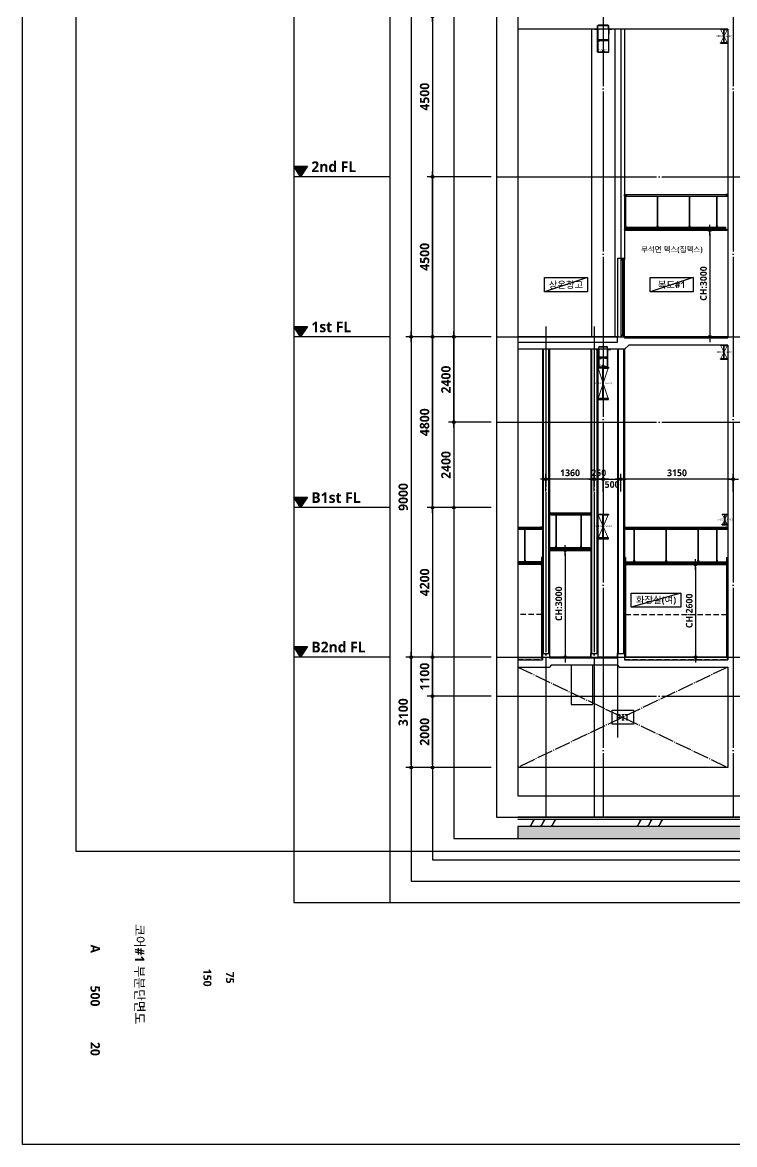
# Model space of a CAD drawing. Header units: millimetres. Extents: x 0 to 356400, y 0 to 68257.
# Drawn here: x 0 to 20019, y 0 to 31537 of the extents above; entities that cross this region are included whole.
import ezdxf
from ezdxf.enums import TextEntityAlignment as Align

# ---------------------------------------------------------------- set-up
doc = ezdxf.new("R2010")
doc.units = ezdxf.units.MM
doc.header["$LTSCALE"] = 75
for name, pattern in [('CEN', [62, 60, -1, 0, -1]), ('HIDDEN', [0.375, 0.25, -0.125]), ('STD_HIDDEN', [3, 2, -1]), ('STD_SHAFT', [7.3, 6, -0.5, 0.3, -0.5])]:
    doc.linetypes.add(name, pattern=pattern)
doc.layers.get('Defpoints').update_dxf_attribs({"color": 161})
for name, color, linetype in [('##좌굴방지', 6, 'Continuous'), ('8', 8, 'Continuous'), ('A-ANNO-GRA2', 4, 'Continuous'), ('A-ANNO-LEAD', 4, 'Continuous'), ('A-ANNO-TEXT1', 7, 'Continuous'), ('A-ANNO-TITL', 7, 'Continuous'), ('A-CEN', 1, 'CEN'), ('A-DETL-WPRO-TYP2', 5, 'STD_HIDDEN'), ('A-DOOR', 4, 'Continuous'), ('A-FIN-TYP1', 6, 'Continuous'), ('A-FIN-TYP2', 4, 'Continuous'), ('A-FLOR-OPEN-BELO', 6, 'STD_SHAFT'), ('A-SECT-ELEV', 8, 'Continuous'), ('A-SECT-MATR1-PAT', 8, 'Continuous'), ('A-SECT-MATR2', 6, 'Continuous'), ('A-ST-AXIS-CEN', 252, 'CEN'), ('A-ST-AXIS-DIM', 7, 'Continuous'), ('A-ST-CONC', 2, 'Continuous'), ('A-WALL-DRY1', 7, 'Continuous'), ('C02-AA$0$A-FIN-TYP1', 6, 'Continuous'), ('C02-AA$0$A-SECT-CLNG', 6, 'Continuous'), ('C02-AA$0$A-SECT-MATR1', 4, 'Continuous'), ('ELE3', 4, 'Continuous'), ('철골', 2, 'Continuous')]:
    doc.layers.add(name, color=color, linetype=linetype)
for name, color, linetype, plot in [('A-ANNO-NPLT', 129, 'Continuous', False), ('Defpoint', 161, 'Continuous', False), ('G(그리드1)', 185, 'Continuous', False), ('G(그리드2)', 235, 'Continuous', False)]:
    doc.layers.add(name, color=color, linetype=linetype, plot=plot)
doc.layers.add('A-XXXX-NPLT', color=144, linetype='Continuous', lineweight=15, plot=False)
doc.styles.add('SH_대대리576', font='')
doc.styles.add('SH_진천_나눔', font='NanumGothicBold.ttf')
doc.styles.get("Standard").update_dxf_attribs({"font": 'arial.ttf'})
doc.styles.add('맑은고딕', font='malgun.ttf')
doc.styles.add('성본리_나눔BO', font='')
doc.styles.get('SH_대대리576').set_extended_font_data('NanumGothic', bold=True)
doc.styles.get('성본리_나눔BO').set_extended_font_data('NanumGothic', bold=True)
doc.dimstyles.new('SHP 75', dxfattribs={"dimscale": 75, "dimtxt": 3.5, "dimasz": 1, "dimexe": 2, "dimexo": 2, "dimgap": 1, "dimtad": 1, "dimdec": 0, "dimzin": 0, "dimdsep": 46, "dimtxsty": 'SH_대대리576', "dimblk": 'DIMDOT', "dimcen": 0.09, "dimclrd": 256, "dimclre": 256, "dimclrt": 3, "dimadec": 0, "dimazin": 1, "dimtfac": 1, "dimtdec": 0, "dimtix": 1, "dimtmove": 2, "dimatfit": 0, "dimldrblk": 'DIMDOT', "dimfxl": 1, "dimtfillclr": 3, "dimtolj": 1, "dimtzin": 0, "dimlwd": -1, "dimlwe": -1, "dimarcsym": 0})
doc.dimstyles.new('SHP 75 (in)', dxfattribs={"dimscale": 75, "dimtxt": 2.5, "dimasz": 1, "dimexe": 2, "dimexo": 2, "dimgap": 1, "dimtad": 1, "dimdec": 0, "dimzin": 0, "dimdsep": 46, "dimtxsty": 'SH_대대리576', "dimblk": 'DIMDOT', "dimblk1": 'NONE', "dimblk2": 'DIMDOT', "dimcen": 0.09, "dimclrd": 256, "dimclre": 256, "dimclrt": 3, "dimadec": 0, "dimazin": 1, "dimtfac": 1, "dimtdec": 0, "dimtix": 1, "dimtmove": 2, "dimatfit": 0, "dimldrblk": 'DIMDOT', "dimfxl": 1, "dimtfillclr": 3, "dimtolj": 1, "dimtzin": 0, "dimlwd": -1, "dimlwe": -1, "dimarcsym": 0})
pattern_1 = [(45, (-26621.6069, -1604.5902), (-0.25, 0.25), [])]
pattern_2 = [(45, (-26656.6069, -1604.5902), (-0.25, 0.25), [])]

# ---------------------------------------------------------------- blocks, each defined once
blk = doc.blocks.new('DIMDOT')
at = {"color": 0}
blk.add_line((-2, 0), (2, 0), dxfattribs=at)
for radius in [0.5, 0.25]:
    blk.add_circle((0, 0), radius, dxfattribs=at)
blk = doc.blocks.new('*D5432')
at = {"layer": 'A-ST-AXIS-DIM'}
for p, q in [((13175, 27200), (11375, 27200)), ((11525, 22775), (11525, 27125)), ((13175, 22700), (11375, 22700))]:
    blk.add_line(p, q, dxfattribs=at)
at = {"layer": 'Defpoints', "color": 0}
for p in [(11525, 27200), (13325, 27200), (13325, 22700)]:
    blk.add_point(p, dxfattribs=at)
at = {"layer": 'A-ST-AXIS-DIM', "linetype": 'ByBlock', "xscale": 75, "yscale": 75, "zscale": 75}
for p, rotation in [((11525, 27200), 90), ((11525, 22700), 270)]:
    blk.add_blockref('DIMDOT', p, dxfattribs=dict(at, rotation=rotation))
at = {"layer": 'A-ST-AXIS-DIM', "color": 3, "insert": (11306, 24950), "char_height": 262.5, "attachment_point": 5, "rotation": 90, "style": 'SH_진천_나눔'}
blk.add_mtext('\\A1;4500', dxfattribs=at)
blk = doc.blocks.new('*D5433')
at = {"layer": 'A-ST-AXIS-DIM'}
for p, q in [((13175, 17900), (11375, 17900)), ((11525, 17825), (11525, 13775)), ((13175, 13700), (11375, 13700))]:
    blk.add_line(p, q, dxfattribs=at)
at = {"layer": 'Defpoints', "color": 0}
for p in [(13325, 17900), (11525, 13700), (13325, 13700)]:
    blk.add_point(p, dxfattribs=at)
at = {"layer": 'A-ST-AXIS-DIM', "linetype": 'ByBlock', "xscale": 75, "yscale": 75, "zscale": 75}
for p, rotation in [((11525, 17900), 90), ((11525, 13700), 270)]:
    blk.add_blockref('DIMDOT', p, dxfattribs=dict(at, rotation=rotation))
at = {"layer": 'A-ST-AXIS-DIM', "color": 3, "insert": (11306, 15800), "char_height": 262.5, "attachment_point": 5, "rotation": 90, "style": 'SH_진천_나눔'}
blk.add_mtext('\\A1;4200', dxfattribs=at)
blk = doc.blocks.new('*D5434')
at = {"layer": 'A-ST-AXIS-DIM'}
for p, q in [((13175, 22700), (11375, 22700)), ((11525, 17975), (11525, 22625)), ((13175, 17900), (11375, 17900))]:
    blk.add_line(p, q, dxfattribs=at)
at = {"layer": 'Defpoints', "color": 0}
for p in [(11525, 22700), (13325, 22700), (13325, 17900)]:
    blk.add_point(p, dxfattribs=at)
at = {"layer": 'A-ST-AXIS-DIM', "linetype": 'ByBlock', "xscale": 75, "yscale": 75, "zscale": 75}
for p, rotation in [((11525, 22700), 90), ((11525, 17900), 270)]:
    blk.add_blockref('DIMDOT', p, dxfattribs=dict(at, rotation=rotation))
at = {"layer": 'A-ST-AXIS-DIM', "color": 3, "insert": (11305, 20300), "char_height": 262.5, "attachment_point": 5, "rotation": 90, "style": 'SH_진천_나눔'}
blk.add_mtext('\\A1;4800', dxfattribs=at)
blk = doc.blocks.new('*D5435')
at = {"layer": 'A-ST-AXIS-DIM'}
for p, q in [((13175, 13700), (11375, 13700)), ((11525, 12675), (11525, 13625)), ((13175, 12600), (11375, 12600))]:
    blk.add_line(p, q, dxfattribs=at)
at = {"layer": 'Defpoints', "color": 0}
for p in [(11525, 13700), (13325, 13700), (13325, 12600)]:
    blk.add_point(p, dxfattribs=at)
at = {"layer": 'A-ST-AXIS-DIM', "linetype": 'ByBlock', "xscale": 75, "yscale": 75, "zscale": 75}
for p, rotation in [((11525, 13700), 90), ((11525, 12600), 270)]:
    blk.add_blockref('DIMDOT', p, dxfattribs=dict(at, rotation=rotation))
at = {"layer": 'A-ST-AXIS-DIM', "color": 3, "insert": (11306, 13150), "char_height": 262.5, "attachment_point": 5, "rotation": 90, "style": 'SH_진천_나눔'}
blk.add_mtext('\\A1;1100', dxfattribs=at)
blk = doc.blocks.new('*D5436')
at = {"layer": 'A-ST-AXIS-DIM'}
for p, q in [((13175, 51700), (10775, 51700)), ((10925, 51625), (10925, 22775)), ((13175, 22700), (10775, 22700))]:
    blk.add_line(p, q, dxfattribs=at)
at = {"layer": 'Defpoints', "color": 0}
for p in [(13325, 51700), (10925, 22700), (13325, 22700)]:
    blk.add_point(p, dxfattribs=at)
at = {"layer": 'A-ST-AXIS-DIM', "linetype": 'ByBlock', "xscale": 75, "yscale": 75, "zscale": 75}
for p, rotation in [((10925, 51700), 90), ((10925, 22700), 270)]:
    blk.add_blockref('DIMDOT', p, dxfattribs=dict(at, rotation=rotation))
at = {"layer": 'A-ST-AXIS-DIM', "color": 3, "insert": (10705, 37200), "char_height": 262.5, "attachment_point": 5, "rotation": 90, "style": 'SH_진천_나눔'}
blk.add_mtext('\\A1;29000', dxfattribs=at)
blk = doc.blocks.new('Level - GL_Architecture-538196-단면도-1')
at = {"layer": 'A-ST-AXIS-DIM'}
blk.add_hatch(color=256, dxfattribs=at).paths.add_polyline_path([(-50691, 1188), (-49899, 0), (-49107, 1188)], flags=0)
for p, q in [((-50691, 1188), (-49107, 1188)), ((-49899, 0), (-50691, 1188)), ((-49107, 1188), (-49899, 0)), ((-39756, 0), (-50691, 0))]:
    blk.add_line(p, q, dxfattribs=at)
blk = doc.blocks.new('*D5437')
at = {"layer": 'A-ST-AXIS-DIM'}
for p, q in [((13175, 22700), (10775, 22700)), ((10925, 22625), (10925, 13775)), ((13175, 13700), (10775, 13700))]:
    blk.add_line(p, q, dxfattribs=at)
at = {"layer": 'Defpoints', "color": 0}
for p in [(13325, 22700), (10925, 13700), (13325, 13700)]:
    blk.add_point(p, dxfattribs=at)
at = {"layer": 'A-ST-AXIS-DIM', "linetype": 'ByBlock', "xscale": 75, "yscale": 75, "zscale": 75}
for p, rotation in [((10925, 22700), 90), ((10925, 13700), 270)]:
    blk.add_blockref('DIMDOT', p, dxfattribs=dict(at, rotation=rotation))
at = {"layer": 'A-ST-AXIS-DIM', "color": 3, "insert": (10705, 18200), "char_height": 262.5, "attachment_point": 5, "rotation": 90, "style": 'SH_진천_나눔'}
blk.add_mtext('\\A1;9000', dxfattribs=at)
blk = doc.blocks.new('*D5447')
at = {"layer": 'A-ST-AXIS-DIM'}
for p, q in [((13175, 31700), (11375, 31700)), ((11525, 31625), (11525, 27275)), ((13175, 27200), (11375, 27200))]:
    blk.add_line(p, q, dxfattribs=at)
at = {"layer": 'Defpoints', "color": 0}
for p in [(13325, 31700), (11525, 27200), (13325, 27200)]:
    blk.add_point(p, dxfattribs=at)
at = {"layer": 'A-ST-AXIS-DIM', "linetype": 'ByBlock', "xscale": 75, "yscale": 75, "zscale": 75}
for p, rotation in [((11525, 31700), 90), ((11525, 27200), 270)]:
    blk.add_blockref('DIMDOT', p, dxfattribs=dict(at, rotation=rotation))
at = {"layer": 'A-ST-AXIS-DIM', "color": 3, "insert": (11306, 29450), "char_height": 262.5, "attachment_point": 5, "rotation": 90, "style": 'SH_진천_나눔'}
blk.add_mtext('\\A1;4500', dxfattribs=at)
blk = doc.blocks.new('*D5556')
at = {"layer": 'A-ST-AXIS-DIM'}
for p, q in [((13175, 22700), (11975, 22700)), ((12125, 20375), (12125, 22625)), ((13175, 20300), (11975, 20300))]:
    blk.add_line(p, q, dxfattribs=at)
at = {"layer": 'Defpoints', "color": 0}
for p in [(12125, 22700), (13325, 22700), (13325, 20300)]:
    blk.add_point(p, dxfattribs=at)
at = {"layer": 'A-ST-AXIS-DIM', "linetype": 'ByBlock', "xscale": 75, "yscale": 75, "zscale": 75}
for p, rotation in [((12125, 22700), 90), ((12125, 20300), 270)]:
    blk.add_blockref('DIMDOT', p, dxfattribs=dict(at, rotation=rotation))
at = {"layer": 'A-ST-AXIS-DIM', "color": 3, "insert": (11906, 21500), "char_height": 262.5, "attachment_point": 5, "rotation": 90, "style": 'SH_진천_나눔'}
blk.add_mtext('\\A1;2400', dxfattribs=at)
blk = doc.blocks.new('*D5557')
at = {"layer": 'A-ST-AXIS-DIM'}
for p, q in [((13175, 20300), (11975, 20300)), ((12125, 20225), (12125, 17975)), ((13175, 17900), (11975, 17900))]:
    blk.add_line(p, q, dxfattribs=at)
at = {"layer": 'Defpoints', "color": 0}
for p in [(13325, 20300), (12125, 17900), (13325, 17900)]:
    blk.add_point(p, dxfattribs=at)
at = {"layer": 'A-ST-AXIS-DIM', "linetype": 'ByBlock', "xscale": 75, "yscale": 75, "zscale": 75}
for p, rotation in [((12125, 20300), 90), ((12125, 17900), 270)]:
    blk.add_blockref('DIMDOT', p, dxfattribs=dict(at, rotation=rotation))
at = {"layer": 'A-ST-AXIS-DIM', "color": 3, "insert": (11906, 19100), "char_height": 262.5, "attachment_point": 5, "rotation": 90, "style": 'SH_진천_나눔'}
blk.add_mtext('\\A1;2400', dxfattribs=at)
blk = doc.blocks.new('*D5563')
at = {"layer": 'A-ST-AXIS-DIM'}
for p, q in [((19675, 25700), (19175, 25700)), ((19325, 25625), (19325, 22775)), ((19675, 22700), (19175, 22700))]:
    blk.add_line(p, q, dxfattribs=at)
at = {"layer": 'Defpoints', "color": 0}
for p in [(19825, 25700), (19325, 22700), (19825, 22700)]:
    blk.add_point(p, dxfattribs=at)
at = {"layer": 'A-ST-AXIS-DIM', "linetype": 'ByBlock', "xscale": 75, "yscale": 75, "zscale": 75}
for p, rotation in [((19325, 25700), 90), ((19325, 22700), 270)]:
    blk.add_blockref('DIMDOT', p, dxfattribs=dict(at, rotation=rotation))
at = {"layer": 'A-ST-AXIS-DIM', "color": 3, "insert": (19146, 24200), "char_height": 187.5, "attachment_point": 5, "rotation": 90, "style": 'SH_대대리576'}
blk.add_mtext('\\A1;CH:3000', dxfattribs=at)
blk = doc.blocks.new('_None')
blk = doc.blocks.new('A$C1BF15DB8')
at = {"layer": 'A-ANNO-NPLT'}
for p, q in [((-21, 14, 0), (-21, -10, 0)), ((0, 0, 0), (-31, 0, 0))]:
    blk.add_line(p, q, dxfattribs=at)
at = {"layer": 'C02-AA$0$A-FIN-TYP1'}
blk.add_line((0, 24), (0, 0), dxfattribs=at)
at = {"layer": 'C02-AA$0$A-SECT-CLNG', "color": 8}
blk.add_line((4, 44), (4, 82), dxfattribs=at)
at = {"layer": 'C02-AA$0$A-SECT-MATR1'}
blk.add_lwpolyline([(-21, 14), (-6, 14), (-6, -1), (9, -1), (9, 0), (-5, 0), (-5, 15), (-20, 15), (-20, 29), (-21, 29)], close=True, dxfattribs=at)
blk = doc.blocks.new('A$C1A1450A5')
at = {"layer": 'C02-AA$0$A-SECT-CLNG', "color": 8}
for p, q in [((-7, 0), (-7, -3)), ((7, 0), (-7, 0)), ((7, 0), (7, -3)), ((10, -3), (-10, -3)), ((-10, -3), (-10, -83)), ((10, -6), (-10, -6)), ((10, -37), (-10, -37)), ((10, -83), (-10, -83)), ((-7, -9), (-7, -6)), ((7, -9), (-7, -9)), ((-4, -14), (-4, -9)), ((4, -14), (-4, -14)), ((4, -14), (4, -9)), ((7, -9), (7, -6)), ((10, -3), (10, -83))]:
    blk.add_line(p, q, dxfattribs=at)
blk = doc.blocks.new('*U5395')
at = {"layer": 'A-ANNO-NPLT'}
for p, q in [((-1974, 0), (-2005, 0)), ((-1995, 14), (-1995, -10)), ((824, 0, 0), (855, 0, 0)), ((845, 14, 0), (845, -10, 0))]:
    blk.add_line(p, q, dxfattribs=at)
at = {"layer": 'C02-AA$0$A-FIN-TYP1'}
for p, q in [((-1974, 24), (824, 24)), ((-1974, 12), (824, 12)), ((-1974, 0), (824, 0))]:
    blk.add_line(p, q, dxfattribs=at)
at = {"layer": 'C02-AA$0$A-SECT-CLNG', "color": 8}
for p, q in [((-1763, 1000), (-1763, 125)), ((-1756, 1000), (-1756, 125)), ((-863, 1000), (-863, 125)), ((-856, 1000), (-856, 125)), ((37, 1000), (37, 125)), ((44, 1000), (44, 125)), ((565, 1000), (565, 125)), ((572, 1000), (572, 125)), ((-1970, 82), (820, 82)), ((-1970, 44), (820, 44))]:
    blk.add_line(p, q, dxfattribs=at)
for p in [(-1759, 125), (-859, 125), (41, 125), (569, 125)]:
    blk.add_blockref('A$C1A1450A5', p, dxfattribs=at)
at = {"layer": 'C02-AA$0$A-SECT-MATR1'}
blk.add_blockref('A$C1BF15DB8', (-1974, 0), dxfattribs=at)
at = {"layer": 'C02-AA$0$A-SECT-MATR1', "xscale": -1}
blk.add_blockref('A$C1BF15DB8', (824, 0), dxfattribs=at)
blk = doc.blocks.new('*U5396')
at = {"layer": 'A-ANNO-NPLT'}
for p, q in [((-2004, 0), (-2035, 0)), ((-2025, 14), (-2025, -10)), ((824, 0, 0), (855, 0, 0)), ((845, 14, 0), (845, -10, 0))]:
    blk.add_line(p, q, dxfattribs=at)
at = {"layer": 'C02-AA$0$A-FIN-TYP1'}
for p, q in [((-2004, 24), (824, 24)), ((-2004, 12), (824, 12)), ((-2004, 0), (824, 0))]:
    blk.add_line(p, q, dxfattribs=at)
at = {"layer": 'C02-AA$0$A-SECT-CLNG', "color": 8}
for p, q in [((-2003, 950), (-2003, 125)), ((-1996, 950), (-1996, 125)), ((-1103, 950), (-1103, 125)), ((-1096, 950), (-1096, 125)), ((-203, 950), (-203, 125)), ((-196, 950), (-196, 125)), ((565, 950), (565, 125)), ((572, 950), (572, 125)), ((-2000, 82), (820, 82)), ((-2000, 44), (820, 44))]:
    blk.add_line(p, q, dxfattribs=at)
for p in [(-2000, 125), (-1100, 125), (-200, 125), (569, 125)]:
    blk.add_blockref('A$C1A1450A5', p, dxfattribs=at)
at = {"layer": 'C02-AA$0$A-SECT-MATR1'}
blk.add_blockref('A$C1BF15DB8', (-2004, 0), dxfattribs=at)
at = {"layer": 'C02-AA$0$A-SECT-MATR1', "xscale": -1}
blk.add_blockref('A$C1BF15DB8', (824, 0), dxfattribs=at)
blk = doc.blocks.new('*D5564')
at = {"layer": 'A-ST-AXIS-DIM'}
for p, q in [((19275, 16300), (18775, 16300)), ((18925, 16225), (18925, 13775)), ((19275, 13700), (18775, 13700))]:
    blk.add_line(p, q, dxfattribs=at)
at = {"layer": 'Defpoints', "color": 0}
for p in [(19425, 16300), (18925, 13700), (19425, 13700)]:
    blk.add_point(p, dxfattribs=at)
at = {"layer": 'A-ST-AXIS-DIM', "linetype": 'ByBlock', "xscale": 75, "yscale": 75, "zscale": 75}
for p, rotation in [((18925, 16300), 90), ((18925, 13700), 270)]:
    blk.add_blockref('DIMDOT', p, dxfattribs=dict(at, rotation=rotation))
at = {"layer": 'A-ST-AXIS-DIM', "color": 3, "insert": (18746, 15000), "char_height": 187.5, "attachment_point": 5, "rotation": 90, "style": 'SH_대대리576'}
blk.add_mtext('\\A1;CH:2600', dxfattribs=at)
blk = doc.blocks.new('*D5571')
at = {"layer": 'A-ST-AXIS-DIM'}
for p, q in [((14715, 18350), (14715, 18850)), ((16000, 18700), (14790, 18700)), ((16075, 18350), (16075, 18850))]:
    blk.add_line(p, q, dxfattribs=at)
at = {"layer": 'Defpoints', "color": 0}
for p in [(14715, 18700), (14715, 18200), (16075, 18200)]:
    blk.add_point(p, dxfattribs=at)
at = {"layer": 'A-ST-AXIS-DIM', "linetype": 'ByBlock', "xscale": 75, "yscale": 75, "zscale": 75, "rotation": 180}
blk.add_blockref('DIMDOT', (14715, 18700), dxfattribs=at)
at = {"layer": 'A-ST-AXIS-DIM', "linetype": 'ByBlock', "xscale": 75, "yscale": 75, "zscale": 75}
blk.add_blockref('DIMDOT', (16075, 18700), dxfattribs=at)
at = {"layer": 'A-ST-AXIS-DIM', "color": 3, "insert": (15395, 18878), "char_height": 187.5, "attachment_point": 5, "style": 'SH_대대리576'}
blk.add_mtext('\\A1;1360', dxfattribs=at)
blk = doc.blocks.new('*D5572')
at = {"layer": 'A-ST-AXIS-DIM'}
for p, q in [((16250, 18700), (16175, 18700)), ((16325, 18350), (16325, 18850)), ((16325, 18700), (16825, 18700)), ((16825, 18350), (16825, 18850)), ((16900, 18700), (16975, 18700))]:
    blk.add_line(p, q, dxfattribs=at)
at = {"layer": 'Defpoints', "color": 0}
for p in [(16825, 18700), (16325, 18200), (16825, 18200)]:
    blk.add_point(p, dxfattribs=at)
at = {"layer": 'A-ST-AXIS-DIM', "linetype": 'ByBlock', "xscale": 75, "yscale": 75, "zscale": 75}
blk.add_blockref('DIMDOT', (16325, 18700), dxfattribs=at)
at = {"layer": 'A-ST-AXIS-DIM', "linetype": 'ByBlock', "xscale": 75, "yscale": 75, "zscale": 75, "rotation": 180}
blk.add_blockref('DIMDOT', (16825, 18700), dxfattribs=at)
at = {"layer": 'A-ST-AXIS-DIM', "color": 3, "insert": (16575, 18549), "char_height": 187.5, "attachment_point": 5, "style": 'SH_대대리576'}
blk.add_mtext('\\A1;500', dxfattribs=at)
blk = doc.blocks.new('*D5573')
at = {"layer": 'A-ST-AXIS-DIM'}
for p, q in [((16825, 18350), (16825, 18850)), ((19900, 18700), (16900, 18700)), ((19975, 18350), (19975, 18850))]:
    blk.add_line(p, q, dxfattribs=at)
at = {"layer": 'Defpoints', "color": 0}
for p in [(16825, 18700), (16825, 18200), (19975, 18200)]:
    blk.add_point(p, dxfattribs=at)
at = {"layer": 'A-ST-AXIS-DIM', "linetype": 'ByBlock', "xscale": 75, "yscale": 75, "zscale": 75, "rotation": 180}
blk.add_blockref('DIMDOT', (16825, 18700), dxfattribs=at)
at = {"layer": 'A-ST-AXIS-DIM', "linetype": 'ByBlock', "xscale": 75, "yscale": 75, "zscale": 75}
blk.add_blockref('DIMDOT', (19975, 18700), dxfattribs=at)
at = {"layer": 'A-ST-AXIS-DIM', "color": 3, "insert": (18400, 18878), "char_height": 187.5, "attachment_point": 5, "style": 'SH_대대리576'}
blk.add_mtext('\\A1;3150', dxfattribs=at)
blk = doc.blocks.new('*D5584')
at = {"layer": 'A-ST-AXIS-DIM'}
for p, q in [((13175, 12600), (11375, 12600)), ((11525, 10675), (11525, 12525)), ((13175, 10600), (11375, 10600))]:
    blk.add_line(p, q, dxfattribs=at)
at = {"layer": 'Defpoints', "color": 0}
for p in [(11525, 12600), (13325, 12600), (13325, 10600)]:
    blk.add_point(p, dxfattribs=at)
at = {"layer": 'A-ST-AXIS-DIM', "linetype": 'ByBlock', "xscale": 75, "yscale": 75, "zscale": 75}
for p, rotation in [((11525, 12600), 90), ((11525, 10600), 270)]:
    blk.add_blockref('DIMDOT', p, dxfattribs=dict(at, rotation=rotation))
at = {"layer": 'A-ST-AXIS-DIM', "color": 3, "insert": (11306, 11600), "char_height": 262.5, "attachment_point": 5, "rotation": 90, "style": 'SH_진천_나눔'}
blk.add_mtext('\\A1;2000', dxfattribs=at)
blk = doc.blocks.new('*D5585')
at = {"layer": 'A-ST-AXIS-DIM'}
for p, q in [((13175, 13700), (10775, 13700)), ((10925, 10675), (10925, 13625)), ((13175, 10600), (10775, 10600))]:
    blk.add_line(p, q, dxfattribs=at)
at = {"layer": 'Defpoints', "color": 0}
for p in [(10925, 13700), (13325, 13700), (13325, 10600)]:
    blk.add_point(p, dxfattribs=at)
at = {"layer": 'A-ST-AXIS-DIM', "linetype": 'ByBlock', "xscale": 75, "yscale": 75, "zscale": 75}
for p, rotation in [((10925, 13700), 90), ((10925, 10600), 270)]:
    blk.add_blockref('DIMDOT', p, dxfattribs=dict(at, rotation=rotation))
at = {"layer": 'A-ST-AXIS-DIM', "color": 3, "insert": (10705, 12150), "char_height": 262.5, "attachment_point": 5, "rotation": 90, "style": 'SH_진천_나눔'}
blk.add_mtext('\\A1;3100', dxfattribs=at)
blk = doc.blocks.new('*D5586')
at = {"layer": 'A-ST-AXIS-DIM'}
for p, q in [((16000, 18700), (15925, 18700)), ((16075, 18350), (16075, 18850)), ((16325, 18700), (16075, 18700)), ((16325, 18350), (16325, 18850)), ((16400, 18700), (16475, 18700))]:
    blk.add_line(p, q, dxfattribs=at)
at = {"layer": 'Defpoints', "color": 0}
for p in [(16075, 18700), (16075, 18200), (16325, 18200)]:
    blk.add_point(p, dxfattribs=at)
at = {"layer": 'A-ST-AXIS-DIM', "linetype": 'ByBlock', "xscale": 75, "yscale": 75, "zscale": 75}
blk.add_blockref('DIMDOT', (16075, 18700), dxfattribs=at)
at = {"layer": 'A-ST-AXIS-DIM', "linetype": 'ByBlock', "xscale": 75, "yscale": 75, "zscale": 75, "rotation": 180}
blk.add_blockref('DIMDOT', (16325, 18700), dxfattribs=at)
at = {"layer": 'A-ST-AXIS-DIM', "color": 3, "insert": (16200, 18878), "char_height": 187.5, "attachment_point": 5, "style": 'SH_대대리576'}
blk.add_mtext('\\A1;250', dxfattribs=at)
blk = doc.blocks.new('*U5420')
at = {"layer": 'A-ANNO-NPLT'}
for p, q in [((-294, 0), (-325, 0)), ((-315, 14), (-315, -10)), ((824, 0, 0), (855, 0, 0)), ((845, 14, 0), (845, -10, 0))]:
    blk.add_line(p, q, dxfattribs=at)
at = {"layer": 'C02-AA$0$A-FIN-TYP1'}
for p, q in [((-294, 24), (824, 24)), ((-294, 12), (824, 12)), ((-294, 0), (824, 0))]:
    blk.add_line(p, q, dxfattribs=at)
at = {"layer": 'C02-AA$0$A-SECT-CLNG', "color": 8}
for p, q in [((-137, 1000), (-137, 125)), ((-130, 1000), (-130, 125)), ((565, 1000), (565, 125)), ((572, 1000), (572, 125)), ((-290, 82), (820, 82)), ((-290, 44), (820, 44))]:
    blk.add_line(p, q, dxfattribs=at)
for p in [(-133, 125), (569, 125)]:
    blk.add_blockref('A$C1A1450A5', p, dxfattribs=at)
at = {"layer": 'C02-AA$0$A-SECT-MATR1'}
blk.add_blockref('A$C1BF15DB8', (-294, 0), dxfattribs=at)
at = {"layer": 'C02-AA$0$A-SECT-MATR1', "xscale": -1}
blk.add_blockref('A$C1BF15DB8', (824, 0), dxfattribs=at)
blk = doc.blocks.new('*D5587')
at = {"layer": 'A-ST-AXIS-DIM'}
for p, q in [((15606, 16700), (15106, 16700)), ((15256, 16625), (15256, 13775)), ((15606, 13700), (15106, 13700))]:
    blk.add_line(p, q, dxfattribs=at)
at = {"layer": 'Defpoints', "color": 0}
for p in [(15756, 16700), (15256, 13700), (15756, 13700)]:
    blk.add_point(p, dxfattribs=at)
at = {"layer": 'A-ST-AXIS-DIM', "linetype": 'ByBlock', "xscale": 75, "yscale": 75, "zscale": 75}
for p, rotation in [((15256, 16700), 90), ((15256, 13700), 270)]:
    blk.add_blockref('DIMDOT', p, dxfattribs=dict(at, rotation=rotation))
at = {"layer": 'A-ST-AXIS-DIM', "color": 3, "insert": (15077, 15200), "char_height": 187.5, "attachment_point": 5, "rotation": 90, "style": 'SH_대대리576'}
blk.add_mtext('\\A1;CH:3000', dxfattribs=at)
blk = doc.blocks.new('G$CC67454FE')
at = {"layer": 'A-XXXX-NPLT'}
for p, q in [((106, 400), (306, 0)), ((106, 0), (306, 400))]:
    blk.add_line(p, q, dxfattribs=at)
at = {"layer": '철골', "ltscale": 3}
for p, q in [((106, 400), (306, 400)), ((106, 400), (106, 387)), ((202, 387), (106, 387)), ((202, 13), (202, 387)), ((210, 13), (210, 387)), ((210, 387), (306, 387)), ((306, 400), (306, 387)), ((202, 13), (106, 13)), ((106, 0), (106, 13)), ((106, 0), (306, 0)), ((306, 13), (210, 13)), ((306, 0), (306, 13))]:
    blk.add_line(p, q, dxfattribs=at)
at = {"layer": 'A-XXXX-NPLT', "style": '맑은고딕'}
blk.add_text('SB0(400x200)', height=50, dxfattribs=at).set_placement((206, 200), align=Align.MIDDLE)
blk = doc.blocks.new('G$CC87112DB')
at = {"layer": 'A-XXXX-NPLT'}
for p, q in [((127, 300), (277, 0)), ((127, 0), (277, 300))]:
    blk.add_line(p, q, dxfattribs=at)
at = {"layer": '철골', "ltscale": 3}
for p, q in [((127, 300), (277, 300)), ((127, 300), (127, 287)), ((198, 287), (127, 287)), ((198, 13), (127, 13)), ((127, 0), (127, 13)), ((127, 0), (277, 0)), ((198, 13), (198, 287)), ((206, 13), (206, 287)), ((206, 287), (277, 287)), ((277, 13), (206, 13)), ((277, 300), (277, 287)), ((277, 0), (277, 13))]:
    blk.add_line(p, q, dxfattribs=at)
at = {"layer": 'A-XXXX-NPLT', "style": '맑은고딕'}
blk.add_text('SB0(300x150)', height=50, dxfattribs=at).set_placement((206, 142), align=Align.MIDDLE)
blk = doc.blocks.new('G$CB2E88469')
at = {"layer": 'A-XXXX-NPLT'}
for p, q in [((73, 692), (373, 0)), ((73, 0), (373, 692))]:
    blk.add_line(p, q, dxfattribs=at)
at = {"layer": '철골', "ltscale": 3}
for p, q in [((73, 692), (373, 692)), ((73, 692), (73, 672)), ((217, 672), (73, 672)), ((217, 20), (217, 672)), ((230, 20), (230, 672)), ((230, 672), (373, 672)), ((373, 692), (373, 672)), ((217, 20), (73, 20)), ((73, 0), (73, 20)), ((73, 0), (373, 0)), ((373, 20), (230, 20)), ((373, 0), (373, 20))]:
    blk.add_line(p, q, dxfattribs=at)
at = {"layer": 'A-XXXX-NPLT', "style": '맑은고딕'}
blk.add_text('SG12(692x300)', height=50, dxfattribs=at).set_placement((230, 346), align=Align.MIDDLE)
blk = doc.blocks.new('G$C8AC3BE80')
at = {"layer": 'A-XXXX-NPLT'}
for p, q in [((73, 912), (373, 0)), ((73, 0), (373, 912))]:
    blk.add_line(p, q, dxfattribs=at)
at = {"layer": '철골', "ltscale": 3}
for p, q in [((73, 912), (373, 912)), ((73, 912), (73, 878)), ((214, 878), (73, 878)), ((214, 34), (214, 878)), ((232, 34), (232, 878)), ((232, 878), (373, 878)), ((373, 912), (373, 878)), ((214, 34), (73, 34)), ((73, 0), (73, 34)), ((73, 0), (373, 0)), ((373, 34), (232, 34)), ((373, 0), (373, 34))]:
    blk.add_line(p, q, dxfattribs=at)
at = {"layer": 'A-XXXX-NPLT', "style": '맑은고딕'}
blk.add_text('SG22(912x302)', height=50, dxfattribs=at).set_placement((223, 456), align=Align.MIDDLE)
blk = doc.blocks.new('G$CB4E78D71')
at = {"layer": 'A-DOOR'}
for p, q in [((110, 2155), (110, 2200)), ((110, 0), (110, 2155)), ((157, 45), (157, 2170)), ((197, 30), (197, 2170)), ((200, 0), (200, 2170)), ((110, 45), (110, 0))]:
    blk.add_line(p, q, dxfattribs=at)
for points in [[(110, 2200), (200, 2200), (200, 2170), (157, 2170), (157, 2155), (110, 2155)], [(159, 30), (159, 2170), (197, 2170)], [(159, 30), (159, 2170), (197, 2170)], [(110, 0), (200, 0), (200, 30), (157, 30), (157, 45), (110, 45)], [(197, 0), (159, 0)], [(197, 0), (159, 0)]]:
    blk.add_lwpolyline(points, dxfattribs=at)
at = {"layer": 'A-SECT-ELEV'}
blk.add_line((0, 2210), (0, 0), dxfattribs=at)
at = {"layer": 'A-ST-CONC'}
blk.add_line((0, 2210), (200, 2210), dxfattribs=at)
blk = doc.blocks.new('G$C802A568B')
h = blk.add_hatch()
h.set_pattern_fill('ANSI31', color=252, scale=0.1, angle=45, style=0)
h.set_pattern_definition(pattern_1)
h.paths.add_polyline_path([(84, 645), (84, 695), (90, 695), (90, 645)])
h = blk.add_hatch()
h.set_pattern_fill('ANSI31', color=252, scale=0.1, angle=45, style=0)
h.set_pattern_definition(pattern_1)
h.paths.add_polyline_path([(219, 760), (269, 760), (269, 754), (219, 754)])
h = blk.add_hatch()
h.set_pattern_fill('ANSI31', color=252, scale=0.1, angle=45, style=0)
h.set_pattern_definition(pattern_1)
h.paths.add_polyline_path([(404, 645), (404, 695), (398, 695), (398, 645)])
at = {"layer": '##좌굴방지'}
for points in [[(398, 322), (90, 322), (90, 316), (150, 316), (150, 322)], [(98, 322), (98, 362), (390, 362), (390, 322)], [(398, 322), (398, 316), (338, 316), (338, 322)]]:
    blk.add_lwpolyline(points, dxfattribs=at)
at = {"color": 2, "linetype": 'Continuous'}
for p, q in [((84, 645), (84, 739)), ((84, 645), (90, 645)), ((90, 645), (90, 739)), ((105, 760), (383, 760)), ((105, 754), (383, 754)), ((398, 645), (398, 739)), ((404, 645), (398, 645)), ((404, 645), (404, 739))]:
    blk.add_line(p, q, dxfattribs=at)
at = {"color": 3, "linetype": 'Continuous'}
for p, q in [((109, 760), (109, 766)), ((109, 766), (379, 766)), ((109, 760), (379, 760)), ((379, 760), (379, 766))]:
    blk.add_line(p, q, dxfattribs=at)
at = {"color": 7, "linetype": 'Continuous'}
for p, q in [((84, 625), (84, 515)), ((404, 625), (404, 515))]:
    blk.add_line(p, q, dxfattribs=at)
at = {"color": 2, "linetype": 'Continuous'}
for points in [[(226, 54), (231, 56), (243, 24, -0.520567), (226, 0), (102, 0, -0.414214), (84, 18), (84, 630, 0.413373), (70, 644), (0, 644), (0, 650), (70, 650, -0.413938), (90, 630), (90, 18, 0.414214), (102, 6), (226, 6, 0.520567), (237, 22)], [(262, 54), (257, 56), (245, 24, 0.520567), (262, 0), (386, 0, 0.414214), (404, 18), (404, 630, -0.413373), (418, 644), (488, 644), (488, 650), (418, 650, 0.413938), (398, 630), (398, 18, -0.414214), (386, 6), (262, 6, -0.520567), (251, 22)]]:
    blk.add_lwpolyline(points, format="xyb", close=True, dxfattribs=at)
for centre, radius, start, end in [((105, 739), 21, 90, 180), ((105, 739), 15, 90, 180), ((383, 739), 21, 0, 90), ((383, 739), 15, 0, 90)]:
    blk.add_arc(centre, radius, start, end, dxfattribs=at)
at = {"layer": 'Defpoint', "linetype": 'Continuous'}
for s, p in [('AG1B (1,3,4)', (102, 73)), ('320 X 850', (102, 33))]:
    blk.add_text(s, height=30, dxfattribs=at).set_placement(p, align=Align.MIDDLE_LEFT)
blk = doc.blocks.new('G$C43AA80B9')
h = blk.add_hatch()
h.set_pattern_fill('ANSI31', color=252, scale=0.1, angle=45, style=0)
h.set_pattern_definition(pattern_2)
h.paths.add_polyline_path([(84, 495), (84, 545), (90, 545), (90, 495)])
h = blk.add_hatch()
h.set_pattern_fill('ANSI31', color=252, scale=0.1, angle=45, style=0)
h.set_pattern_definition([(45, (-26656.6069, -1639.5902), (-0.25, 0.25), [])])
h.paths.add_polyline_path([(184, 575), (234, 575), (234, 569), (184, 569)])
h = blk.add_hatch()
h.set_pattern_fill('ANSI31', color=252, scale=0.1, angle=45, style=0)
h.set_pattern_definition(pattern_2)
h.paths.add_polyline_path([(334, 495), (334, 545), (328, 545), (328, 495)])
at = {"layer": '##좌굴방지'}
for points in [[(328, 252), (90, 252), (90, 246), (150, 246), (150, 252)], [(98, 252), (98, 292), (320, 292), (320, 252)], [(328, 252), (328, 246), (268, 246), (268, 252)]]:
    blk.add_lwpolyline(points, dxfattribs=at)
at = {"color": 2, "linetype": 'Continuous'}
for p, q in [((84, 495), (84, 554)), ((84, 495), (90, 495)), ((90, 495), (90, 554)), ((105, 575), (313, 575)), ((105, 569), (313, 569)), ((328, 495), (328, 554)), ((334, 495), (328, 495)), ((334, 495), (334, 554))]:
    blk.add_line(p, q, dxfattribs=at)
at = {"color": 7, "linetype": 'Continuous'}
blk.add_line((84, 475), (84, 365), dxfattribs=at)
at = {"color": 3, "linetype": 'Continuous'}
for p, q in [((109, 575), (109, 581)), ((109, 581), (309, 581)), ((109, 575), (309, 575)), ((309, 575), (309, 581))]:
    blk.add_line(p, q, dxfattribs=at)
at = {"color": 252, "linetype": 'Continuous'}
blk.add_line((346, 500), (334, 500), dxfattribs=at)
at = {"color": 2, "linetype": 'Continuous'}
for points in [[(191, 54), (196, 56), (208, 24, -0.520567), (191, 0), (102, 0, -0.414214), (84, 18), (84, 480, 0.413373), (70, 494), (0, 494), (0, 500), (70, 500, -0.413938), (90, 480), (90, 18, 0.414214), (102, 6), (191, 6, 0.520567), (202, 22)], [(227, 54), (222, 56), (210, 24, 0.520567), (227, 0), (316, 0, 0.414214), (334, 18), (334, 480, -0.413373), (348, 494), (418, 494), (418, 500), (348, 500, 0.413938), (328, 480), (328, 18, -0.414214), (316, 6), (227, 6, -0.520567), (216, 22)]]:
    blk.add_lwpolyline(points, format="xyb", close=True, dxfattribs=at)
for centre, radius, start, end in [((105, 554), 21, 90, 180), ((105, 554), 15, 90, 180), ((313, 554), 21, 0, 90), ((313, 554), 15, 0, 90)]:
    blk.add_arc(centre, radius, start, end, dxfattribs=at)
at = {"layer": 'Defpoint', "linetype": 'Continuous'}
for s, p in [('AG2 (1)', (102, 73)), ('250 X 650', (102, 33))]:
    blk.add_text(s, height=30, dxfattribs=at).set_placement(p, align=Align.MIDDLE_LEFT)

msp = doc.modelspace()

# ---------------------------------------------------------------- hatches: boundary and pattern name
at = {"layer": '8', "transparency": 33554687}
h = msp.add_hatch(color=256, dxfattribs=at)
h.dxf.hatch_style = 1
h.paths.add_polyline_path([(13925, 8940), (13925, 8600), (31225, 8600), (31225, 9200), (31225, 10410), (23177.8, 10410), (21707.8, 8940)])

# ---------------------------------------------------------------- linework, layer by layer
msp.add_line((16725, 22350), (16725, 11438.5))
at = {"layer": '8'}
msp.add_lwpolyline([(13925, 8940), (13925, 8600), (31225, 8600), (31225, 9200), (31225, 10410), (23177.8, 10410), (21707.8, 8940)], close=True, dxfattribs=at)
at = {"layer": 'A-ANNO-GRA2'}
for points in [[(14679.9, 24366.2), (15879.9, 24366.2), (15879.9, 23968), (14679.9, 23968)], [(17650.5, 24366.2), (18850.5, 24366.2), (18850.5, 23968), (17650.5, 23968)], [(17111.2, 15500), (18511.2, 15500), (18511.2, 15101.8), (17111.2, 15101.8)], [(16575, 12209.1), (17175, 12209.1), (17175, 11810.9), (16575, 11810.9)]]:
    msp.add_lwpolyline(points, close=True, dxfattribs=at)
at = {"layer": 'A-ANNO-LEAD'}
msp.add_lwpolyline([(17168.3, 25690.9, 0, 48, 0), (17168.3, 25546.9, 0, 0, 0), (17168.3, 25153.8, 0, 0, 0), (17318.3, 25153.8, 0, 0, 0)], format="xyseb", dxfattribs=at)
at = {"layer": 'A-ANNO-NPLT'}
for p, q in [((14574, 16300), (14605, 16300)), ((14595, 16314), (14595, 16290))]:
    msp.add_line(p, q, dxfattribs=at)
at = {"layer": 'A-CEN'}
for p, q in [((19975, 57500), (19975, 9200)), ((13325, 27200), (31225, 27200)), ((14715, 22988.4), (14715, 9200)), ((16075, 22988.4), (16075, 9200)), ((16825, 22988.4), (16825, 22700)), ((13325, 22700), (31225, 22700)), ((13325, 20300), (31225, 20300)), ((13325, 13700), (31225, 13700)), ((13925, 13700), (14595, 13700)), ((13325, 12600), (21975, 12600))]:
    msp.add_line(p, q, dxfattribs=at)
at = {"layer": 'A-DETL-WPRO-TYP2'}
for p, q in [((14605, 14900), (13925, 14900)), ((14605, 14900), (14605, 13635)), ((16955, 14900), (19810, 14900)), ((19810, 14900), (19810, 13635)), ((13925, 13635), (14605, 13635)), ((16925, 13635), (19810, 13635))]:
    msp.add_line(p, q, dxfattribs=at)
at = {"layer": 'A-FIN-TYP1'}
for p, q in [((16825, 31350), (16825, 24910)), ((16925, 31350), (16925, 24910)), ((16725, 22700), (13925, 22700)), ((19825, 22700), (16925, 22700)), ((14595, 16500), (14595, 13691)), ((14615, 16500), (14595, 16500)), ((15975, 16700), (14835, 16700)), ((16955, 16500), (16925, 16500)), ((16955, 16500), (16955, 13691)), ((19795, 16500), (19795, 13691)), ((19795, 16500), (19825, 16500)), ((13925, 13700), (14595, 13700)), ((13925, 13691), (14595, 13691)), ((15975, 13700), (14815, 13700)), ((16725, 13700), (16175, 13700)), ((19795, 13700), (16925, 13700)), ((19795, 13691), (16925, 13691))]:
    msp.add_line(p, q, dxfattribs=at)
at = {"layer": 'A-FIN-TYP2', "color": 8}
for p, q in [((16928.2, 26696.8), (16971.8, 26653.2)), ((16928.2, 26653.2), (16971.8, 26696.8)), ((19821.8, 26696.8), (19778.2, 26653.2)), ((19821.8, 26653.2), (19778.2, 26696.8)), ((14818.2, 17746.8), (14861.8, 17703.2)), ((14818.2, 17703.2), (14861.8, 17746.8)), ((16001.8, 17746.8), (15958.2, 17703.2)), ((16001.8, 17703.2), (15958.2, 17746.8)), ((14611.8, 17346.8), (14568.2, 17303.2)), ((14611.8, 17303.2), (14568.2, 17346.8)), ((16928.2, 17346.8), (16971.8, 17303.2)), ((16928.2, 17303.2), (16971.8, 17346.8)), ((19821.8, 17346.8), (19778.2, 17303.2)), ((19821.8, 17303.2), (19778.2, 17346.8))]:
    msp.add_line(p, q, dxfattribs=at)
at = {"layer": 'A-FIN-TYP2', "color": 8, "linetype": 'HIDDEN'}
for p, q in [((16975, 26696.8), (19775, 26696.8)), ((16975, 26653.2), (19775, 26653.2)), ((14865, 17746.8), (15955, 17746.8)), ((14865, 17703.2), (15955, 17703.2)), ((13925, 17346.8), (14565, 17346.8)), ((16975, 17346.8), (19775, 17346.8)), ((13925, 17303.2), (14565, 17303.2)), ((16975, 17303.2), (19775, 17303.2))]:
    msp.add_line(p, q, dxfattribs=at)
for points in [[(16971.8, 26653.2), (16928.2, 26653.2), (16928.2, 26696.8), (16971.8, 26696.8)], [(19778.2, 26653.2), (19821.8, 26653.2), (19821.8, 26696.8), (19778.2, 26696.8)], [(14861.8, 17703.2), (14818.2, 17703.2), (14818.2, 17746.8), (14861.8, 17746.8)], [(15958.2, 17703.2), (16001.8, 17703.2), (16001.8, 17746.8), (15958.2, 17746.8)], [(14568.2, 17303.2), (14611.8, 17303.2), (14611.8, 17346.8), (14568.2, 17346.8)], [(16971.8, 17303.2), (16928.2, 17303.2), (16928.2, 17346.8), (16971.8, 17346.8)], [(19778.2, 17303.2), (19821.8, 17303.2), (19821.8, 17346.8), (19778.2, 17346.8)]]:
    msp.add_lwpolyline(points, close=True, dxfattribs=at)
at = {"layer": 'A-FLOR-OPEN-BELO'}
for p, q in [((19825, 13420), (13925, 10600)), ((13925, 13420), (19825, 10600))]:
    msp.add_line(p, q, dxfattribs=at)
at = {"layer": 'A-SECT-MATR1-PAT'}
for points in [[(14387.3, 9140), (14271.8, 8940), (14289.1, 8970), (14306.4, 8940), (14289.1, 8970), (14369.9, 9110), (14352.6, 9140)], [(14687.3, 9140), (14571.8, 8940), (14589.1, 8970), (14606.4, 8940), (14589.1, 8970), (14669.9, 9110), (14652.6, 9140)], [(14987.3, 9140), (14871.8, 8940), (14889.1, 8970), (14906.4, 8940), (14889.1, 8970), (14969.9, 9110), (14952.6, 9140)], [(17393.7, 9140), (17278.3, 8940), (17295.6, 8970), (17312.9, 8940), (17295.6, 8970), (17376.4, 9110), (17359.1, 9140)], [(17693.7, 9140), (17578.3, 8940), (17595.6, 8970), (17612.9, 8940), (17595.6, 8970), (17676.4, 9110), (17659.1, 9140)], [(17993.7, 9140), (17878.3, 8940), (17895.6, 8970), (17912.9, 8940), (17895.6, 8970), (17976.4, 9110), (17959.1, 9140)]]:
    msp.add_lwpolyline(points, dxfattribs=at)
at = {"layer": 'A-SECT-MATR2'}
msp.add_line((21625, 9140), (13925, 9140), dxfattribs=at)
msp.add_lwpolyline([(31225, 10410), (23177.8, 10410), (21707.8, 8940), (13925, 8940)], dxfattribs=at)
at = {"layer": 'A-ST-AXIS-CEN'}
msp.add_line((16325, 57500), (16325, 9200), dxfattribs=at)
at = {"layer": 'A-ST-CONC'}
for p, q in [((19825, 31350), (13925, 31350)), ((19825, 31350), (19825, 22670)), ((17045, 22470), (16925, 22350)), ((19825, 22470), (17045, 22470)), ((19825, 22470), (19825, 13620)), ((16925, 22350), (13925, 22350)), ((13925, 13620), (14615, 13620)), ((16725, 13670), (14815, 13670)), ((16925, 13620), (19825, 13620)), ((13925, 13420), (14815, 13420)), ((14865, 13470), (14815, 13420)), ((16725, 13470), (14865, 13470)), ((15425, 13470), (15425, 12370)), ((16025, 13470), (16025, 12370)), ((16725, 13470), (16775, 13420)), ((16775, 13420), (19825, 13420)), ((19825, 13420), (19825, 10600)), ((15425, 12370), (16025, 12370)), ((19825, 10600), (13925, 10600)), ((21525, 9200), (13925, 9200))]:
    msp.add_line(p, q, dxfattribs=at)
for points in [[(13925, 22550), (16725, 22550), (16725, 22670)], [(16725, 22670), (16725, 22700), (16925, 22700), (16925, 22670)], [(16925, 22670), (19825, 22670)], [(14615, 13620), (14615, 13800), (14815, 13800), (14815, 13670)], [(15975, 13670), (15975, 13800), (16175, 13800), (16175, 13670)], [(16725, 13670), (16725, 13800), (16925, 13800), (16925, 13620)]]:
    msp.add_lwpolyline(points, dxfattribs=at)
at = {"layer": 'A-WALL-DRY1'}
for p, q in [((14615, 22350), (14615, 13620)), ((14627.5, 22350), (14627.5, 13800)), ((14640, 22350), (14640, 13800)), ((14790, 22350), (14790, 13800)), ((14802.5, 22350), (14802.5, 13800)), ((14815, 22350), (14815, 13800)), ((15975, 22350), (15975, 13670)), ((15987.5, 22350), (15987.5, 13800)), ((16000, 22350), (16000, 13800)), ((16150, 22350), (16150, 13800)), ((16162.5, 22350), (16162.5, 13800)), ((16175, 22350), (16175, 13670)), ((16725, 22350), (16725, 13670)), ((16737.5, 22350), (16737.5, 13800)), ((16750, 22350), (16750, 13800)), ((16900, 22350), (16900, 13800)), ((16912.5, 22350), (16912.5, 13800)), ((16925, 22350), (16925, 13620))]:
    msp.add_line(p, q, dxfattribs=at)
at = {"layer": 'C02-AA$0$A-FIN-TYP1'}
for p, q in [((16975, 26700), (19775, 26700)), ((16975, 26650), (19775, 26650)), ((14865, 17750), (15955, 17750)), ((14865, 17700), (15955, 17700)), ((13925, 17350), (14565, 17350)), ((16975, 17350), (19775, 17350)), ((13925, 17300), (14565, 17300)), ((16975, 17300), (19775, 17300)), ((14574, 16324), (13925, 16324)), ((14574, 16312), (13925, 16312)), ((14574, 16300), (13925, 16300))]:
    msp.add_line(p, q, dxfattribs=at)
for points in [[(16975, 26650), (16925, 26650), (16925, 26700), (16975, 26700)], [(19775, 26650), (19825, 26650), (19825, 26700), (19775, 26700)], [(14865, 17700), (14815, 17700), (14815, 17750), (14865, 17750)], [(15955, 17700), (16005, 17700), (16005, 17750), (15955, 17750)], [(14565, 17300), (14615, 17300), (14615, 17350), (14565, 17350)], [(16975, 17300), (16925, 17300), (16925, 17350), (16975, 17350)], [(19775, 17300), (19825, 17300), (19825, 17350), (19775, 17350)]]:
    msp.add_lwpolyline(points, close=True, dxfattribs=at)
at = {"layer": 'C02-AA$0$A-SECT-CLNG', "color": 8}
for p, q in [((14116.1, 17300), (14116.1, 16424.5)), ((14123.1, 17300), (14123.1, 16424.5)), ((14569.6, 16382), (13925, 16382)), ((14569.6, 16344), (13925, 16344))]:
    msp.add_line(p, q, dxfattribs=at)
at = {"layer": 'Defpoint'}
for points in [[(44550, 63000), (44550, 0), (0, 0), (0, 63000)], [(1500, 61500), (1500, 8250), (43050, 8250), (43050, 61500)]]:
    msp.add_lwpolyline(points, close=True, dxfattribs=at)
at = {"layer": 'ELE3'}
for p, q in [((15996, 31350), (15996, 22700)), ((16654, 31350), (16654, 22700))]:
    msp.add_line(p, q, dxfattribs=at)
at = {"layer": 'G(그리드1)'}
for points in [[(34225, 59900), (7625, 59900), (7625, 6800), (34225, 6800)], [(34225, 59900), (10325, 59900), (10325, 6800), (34225, 6800)], [(33625, 59300), (10925, 59300), (10925, 7400), (33625, 7400)], [(33025, 58700), (11525, 58700), (11525, 8000), (33025, 8000)], [(32425, 58100), (12125, 58100), (12125, 8600), (32425, 8600)], [(31225, 57500), (13325, 57500), (13325, 9200), (31225, 9200)]]:
    msp.add_lwpolyline(points, close=True, dxfattribs=at)
at = {"layer": 'G(그리드2)'}
for p, q in [((15879.9, 24366.2), (14679.9, 23968)), ((18850.5, 24366.2), (17650.5, 23968)), ((18511.2, 15500), (17111.2, 15101.8))]:
    msp.add_line(p, q, dxfattribs=at)
msp.add_lwpolyline([(30625, 56900), (13925, 56900), (13925, 9800), (30625, 9800)], close=True, dxfattribs=at)

# ---------------------------------------------------------------- block references
for name, p in [('G$C802A568B', (16081, 30700)), ('G$CC67454FE', (19518.6, 30950)), ('G$CB4E78D71', (16725, 22700)), ('G$C43AA80B9', (16116, 21850)), ('G$CC67454FE', (19518.6, 22070)), ('G$C8AC3BE80', (16102.5, 20938)), ('G$CB2E88469', (16101.9, 17028)), ('G$CC87112DB', (19547.6, 17420))]:
    msp.add_blockref(name, p)
at = {"layer": 'A-ST-AXIS-DIM', "xscale": 0.2469135802469135, "yscale": 0.2469135802469135, "zscale": 0.2469135802469135}
for p in [(20141.2, 27200), (20141.2, 27200), (20141.2, 22700), (20141.2, 22700), (20141.2, 17900), (20141.2, 17900), (20141.2, 13700), (20141.2, 13700)]:
    msp.add_blockref('Level - GL_Architecture-538196-단면도-1', p, dxfattribs=at)
at = {"layer": 'C02-AA$0$A-FIN-TYP1'}
for name, p in [('*U5396', (18950.1, 25700)), ('*U5420', (15130.1, 16700)), ('*U5395', (18950.1, 16300))]:
    msp.add_blockref(name, p, dxfattribs=at)
at = {"layer": 'C02-AA$0$A-SECT-CLNG', "color": 8, "xscale": -1}
msp.add_blockref('A$C1A1450A5', (14119.6, 16424.5), dxfattribs=at)
at = {"layer": 'C02-AA$0$A-SECT-MATR1', "xscale": -1}
msp.add_blockref('A$C1BF15DB8', (14574, 16300), dxfattribs=at)

# ---------------------------------------------------------------- texts
at = {"layer": 'A-ANNO-TEXT1'}
for s, height, style, p in [('2nd FL', 300, 'SH_대대리576', (8120.6, 27331.5)), ('무석면 텍스(집텍스)', 150, 'SH_진천_나눔', (17389.3, 25083.3)), ('1st FL', 300, 'SH_대대리576', (8120.6, 22831.5)), ('B1st FL', 300, 'SH_대대리576', (8120.6, 18031.5)), ('B2nd FL', 300, 'SH_대대리576', (8120.6, 13831.5))]:
    msp.add_text(s, height=height, dxfattribs=dict(at, style=style)).set_placement(p)
at = {"layer": 'A-ANNO-TEXT1', "style": '성본리_나눔BO'}
for s, p in [('상온창고', (15279.9, 24167.1)), ('복도#1', (18250.5, 24167.1)), ('화장실(여)', (17811.2, 15300.9)), ('PIT', (16875, 12010))]:
    msp.add_text(s, height=187.5, dxfattribs=at).set_placement(p, align=Align.MIDDLE)
at = {"layer": 'A-ANNO-TITL', "style": 'SH_진천_나눔'}
for s, height, p in [(' 코어#1 부분단면도', 262.5, (3297.9, 4832.4)), ('A', 262.5, (2045.3, 5503.1)), ('150', 225, (5200, 4691.1)), ('75', 225, (5833.3, 4691.1)), ('500', 262.5, (2045.3, 4174.8)), ('20', 262.5, (2045.3, 2688.2))]:
    msp.add_text(s, height=height, rotation=270, dxfattribs=at).set_placement(p, align=Align.MIDDLE)

# ---------------------------------------------------------------- dimensions: what is measured, and where the dimension line sits
at = {"layer": 'A-ST-AXIS-DIM'}
for base, p1, p2, angle, dimstyle, override, picture, middle in [((10925, 22700), (13325, 51700), (13325, 22700), 90, 'SHP 75', {"dimtxsty": 'SH_진천_나눔', "dimldrblk": 'DIMDOT'}, '*D5436', (10705.1, 37200)), ((11525, 27200), (13325, 31700), (13325, 27200), 90, 'SHP 75', {"dimtxsty": 'SH_진천_나눔', "dimldrblk": 'DIMDOT'}, '*D5447', (11305.7, 29450)), ((11525, 27200), (13325, 22700), (13325, 27200), 270, 'SHP 75', {"dimtxsty": 'SH_진천_나눔', "dimldrblk": 'DIMDOT'}, '*D5432', (11305.7, 24950)), ((10925, 13700), (13325, 22700), (13325, 13700), 90, 'SHP 75', {"dimtxsty": 'SH_진천_나눔', "dimldrblk": 'DIMDOT'}, '*D5437', (10705.1, 18200)), ((11525, 22700), (13325, 17900), (13325, 22700), 270, 'SHP 75', {"dimtxsty": 'SH_진천_나눔', "dimldrblk": 'DIMDOT'}, '*D5434', (11305.1, 20300)), ((12125, 22700), (13325, 20300), (13325, 22700), 270, 'SHP 75', {"dimtxsty": 'SH_진천_나눔', "dimldrblk": 'DIMDOT'}, '*D5556', (11905.7, 21500)), ((12125, 17900), (13325, 20300), (13325, 17900), 90, 'SHP 75', {"dimtxsty": 'SH_진천_나눔', "dimldrblk": 'DIMDOT'}, '*D5557', (11905.7, 19100)), ((14715, 18700), (16075, 18200), (14715, 18200), 0, 'SHP 75 (in)', {"dimtxsty": 'SH_대대리576', "dimldrblk": 'DIMDOT'}, '*D5571', (15395, 18878.5)), ((16075, 18700), (16325, 18200), (16075, 18200), 0, 'SHP 75 (in)', {"dimtxsty": 'SH_대대리576', "dimldrblk": 'DIMDOT'}, '*D5586', (16200, 18878.3)), ((16825, 18700), (19975, 18200), (16825, 18200), 0, 'SHP 75 (in)', {"dimtxsty": 'SH_대대리576', "dimldrblk": 'DIMDOT'}, '*D5573', (18400, 18878.5)), ((11525, 13700), (13325, 17900), (13325, 13700), 90, 'SHP 75', {"dimtxsty": 'SH_진천_나눔', "dimldrblk": 'DIMDOT'}, '*D5433', (11305.7, 15800)), ((10925, 13700), (13325, 10600), (13325, 13700), 270, 'SHP 75', {"dimtxsty": 'SH_진천_나눔', "dimldrblk": 'DIMDOT'}, '*D5585', (10705.1, 12150)), ((11525, 13700), (13325, 12600), (13325, 13700), 270, 'SHP 75', {"dimtxsty": 'SH_진천_나눔', "dimldrblk": 'DIMDOT'}, '*D5435', (11306.1, 13150)), ((11525, 12600), (13325, 10600), (13325, 12600), 270, 'SHP 75', {"dimtxsty": 'SH_진천_나눔', "dimldrblk": 'DIMDOT'}, '*D5584', (11305.7, 11600))]:
    dim = msp.add_linear_dim(base=base, p1=p1, p2=p2, angle=angle, dimstyle=dimstyle, override=override, dxfattribs=at)
    dim.commit()
    dim.dimension.update_dxf_attribs({"geometry": picture, "text_midpoint": middle})
for base, p1, p2, picture, middle in [((19325, 22700), (19825, 25700), (19825, 22700), '*D5563', (19145.9, 24200)), ((15256.5, 13700), (15756.5, 16700), (15756.5, 13700), '*D5587', (15077.3, 15200)), ((18925, 13700), (19425, 16300), (19425, 13700), '*D5564', (18745.9, 15000))]:
    dim = msp.add_linear_dim(base=base, p1=p1, p2=p2, angle=270, text='CH:<>', dimstyle='SHP 75 (in)', override={"dimtxsty": 'SH_대대리576', "dimldrblk": 'DIMDOT'}, dxfattribs=at)
    dim.commit()
    dim.dimension.update_dxf_attribs({"geometry": picture, "text_midpoint": middle})
dim = msp.add_linear_dim(base=(16825, 18700), p1=(16325, 18200), p2=(16825, 18200), angle=180, dimstyle='SHP 75 (in)', override={"dimtxsty": 'SH_대대리576', "dimldrblk": 'DIMDOT'}, dxfattribs=at)
dim.commit()
dim.dimension.update_dxf_attribs({"geometry": '*D5572', "text_midpoint": (16575, 18549.3), "dimtype": 160})

doc.saveas('drawing.dxf')
